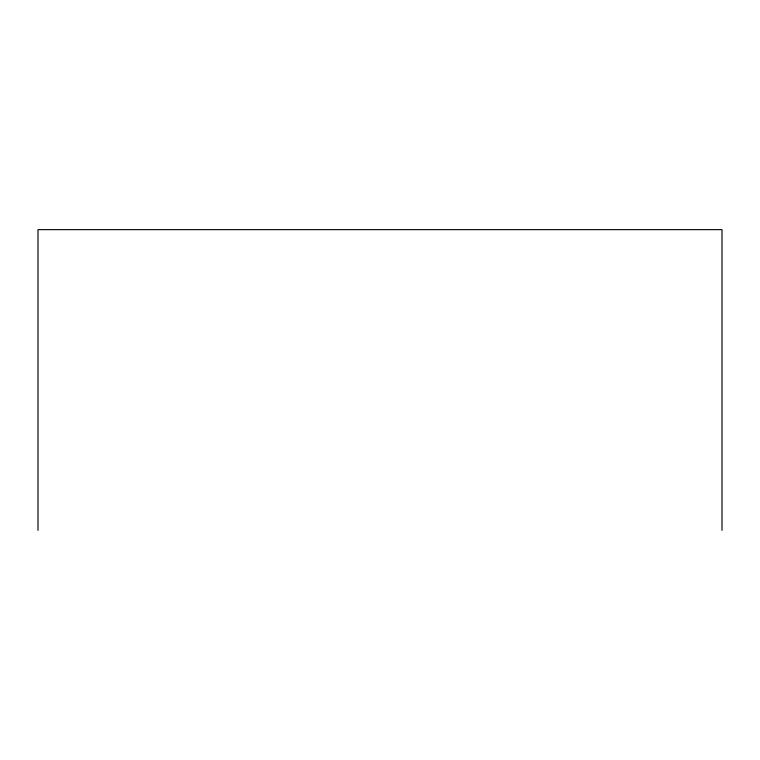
<?xml version="1.0" encoding="UTF-8"?>
<svg xmlns="http://www.w3.org/2000/svg" width="760" height="760" viewBox="0 0 760 760"><rect width="100%" height="100%" fill="white"/><g stroke="black" fill="none" stroke-linecap="round" stroke-linejoin="round"><path stroke-width="1.14" d="M722 530.347L722 229.653L38 229.653L38 530.347"/></g></svg>
